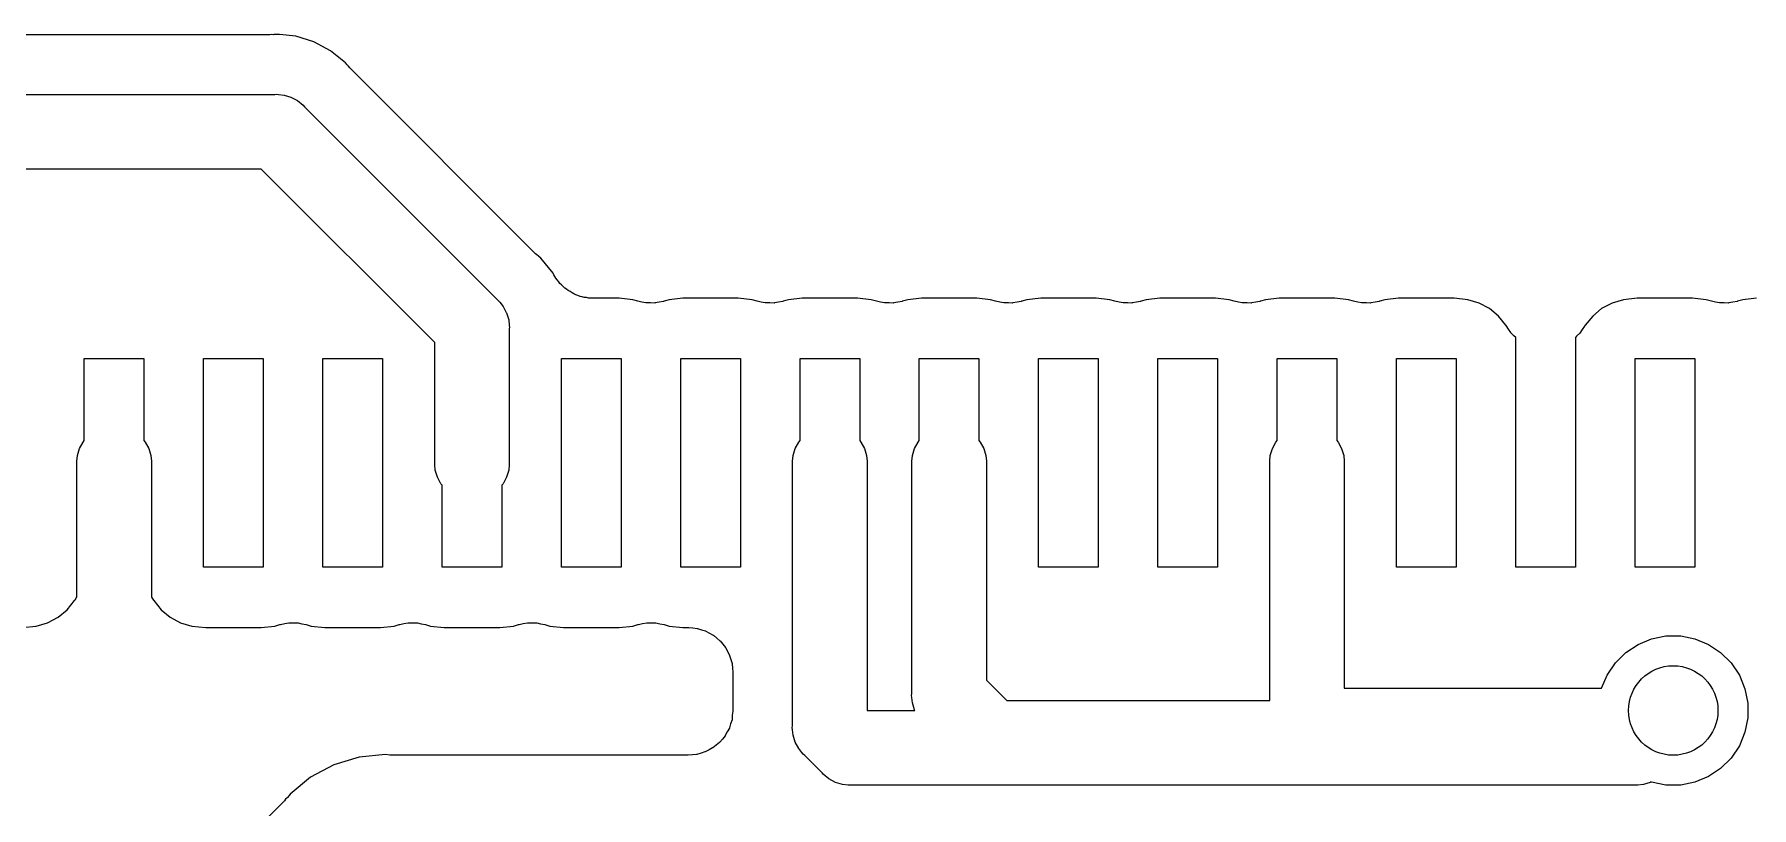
# Model space of a CAD drawing. Extents: x 86.1 to 155.4, y -71.6 to -29.3.
# Drawn here: x 102.96 to 108.72, y -36.3 to -33.71 of the extents above; entities that cross this region are included whole.
import ezdxf

# ---------------------------------------------------------------- set-up
doc = ezdxf.new("R2010")
doc.units = 0
doc.layers.add('BLACK', color=7, linetype='CONTINUOUS')

msp = doc.modelspace()

# ---------------------------------------------------------------- linework, layer by layer
at = {"layer": 'BLACK', "linetype": 'CONTINUOUS'}
for p, q in [((103.752, -33.711), (98.0673, -33.711)), ((103.758, -33.7104), (103.752, -33.711)), ((103.764, -33.7105), (103.758, -33.7104)), ((103.766, -33.7103), (103.764, -33.7105)), ((103.775, -33.7094), (103.766, -33.7103)), ((103.784, -33.7103), (103.775, -33.7094)), ((103.839, -33.7157), (103.784, -33.7103)), ((103.9, -33.7343), (103.839, -33.7157)), ((103.956, -33.7645), (103.9, -33.7343)), ((104.006, -33.8051), (103.956, -33.7645)), ((104.011, -33.8118), (104.006, -33.8051)), ((104.016, -33.8163), (104.011, -33.8118)), ((104.02, -33.8212), (104.016, -33.8163)), ((104.021, -33.8227), (104.02, -33.8212)), ((104.643, -34.4447), (104.021, -33.8227)), ((98.0501, -33.911), (103.769, -33.911)), ((103.769, -33.911), (103.775, -33.9104)), ((103.775, -33.9104), (103.781, -33.911)), ((103.781, -33.911), (103.781, -33.911)), ((103.781, -33.911), (103.8, -33.9128)), ((103.8, -33.9128), (103.823, -33.92)), ((103.823, -33.92), (103.845, -33.9316)), ((103.845, -33.9316), (103.864, -33.9472)), ((103.864, -33.9472), (103.868, -33.952)), ((103.868, -33.952), (104.514, -34.5983)), ((103.723, -34.161), (98.0958, -34.161)), ((104.305, -34.7428), (103.723, -34.161)), ((104.648, -34.4487), (104.643, -34.4447)), ((104.653, -34.4532), (104.648, -34.4487)), ((104.654, -34.4546), (104.653, -34.4532)), ((104.661, -34.4601), (104.654, -34.4546)), ((104.702, -34.5096), (104.661, -34.4601)), ((104.704, -34.515), (104.702, -34.5096)), ((104.708, -34.5206), (104.704, -34.515)), ((104.711, -34.5264), (104.708, -34.5206)), ((104.716, -34.5327), (104.711, -34.5264)), ((104.721, -34.5394), (104.716, -34.5327)), ((104.725, -34.5441), (104.721, -34.5394)), ((104.73, -34.5493), (104.725, -34.5441)), ((104.736, -34.5544), (104.73, -34.5493)), ((104.514, -34.5983), (104.519, -34.6022)), ((104.519, -34.6022), (104.523, -34.6069)), ((104.523, -34.6069), (104.534, -34.6212)), ((104.741, -34.5601), (104.736, -34.5544)), ((104.747, -34.5638), (104.741, -34.5601)), ((104.752, -34.5681), (104.747, -34.5638)), ((104.759, -34.5719), (104.752, -34.5681)), ((104.766, -34.5764), (104.759, -34.5719)), ((104.772, -34.579), (104.766, -34.5764)), ((104.778, -34.5822), (104.772, -34.579)), ((104.785, -34.5846), (104.778, -34.5822)), ((104.793, -34.5877), (104.785, -34.5846)), ((104.799, -34.589), (104.793, -34.5877)), ((104.806, -34.591), (104.799, -34.589)), ((104.814, -34.5919), (104.806, -34.591)), ((104.821, -34.5935), (104.814, -34.5919)), ((104.828, -34.5936), (104.821, -34.5935)), ((104.835, -34.5943), (104.828, -34.5936)), ((104.837, -34.5943), (104.835, -34.5943)), ((104.923, -34.5943), (104.837, -34.5943)), ((104.969, -34.5989), (104.923, -34.5943)), ((104.986, -34.6041), (104.969, -34.5989)), ((105, -34.6068), (104.986, -34.6041)), ((105.013, -34.6097), (105, -34.6068)), ((105.058, -34.6072), (105.044, -34.6099)), ((105.072, -34.6047), (105.058, -34.6072)), ((105.073, -34.6042), (105.072, -34.6047)), ((105.074, -34.6041), (105.073, -34.6042)), ((105.073, -34.6042), (105.073, -34.6042)), ((105.073, -34.6042), (105.073, -34.6042)), ((105.091, -34.5989), (105.074, -34.6041)), ((105.137, -34.5943), (105.091, -34.5989)), ((105.323, -34.5943), (105.137, -34.5943)), ((105.369, -34.5989), (105.323, -34.5943)), ((105.386, -34.6041), (105.369, -34.5989)), ((105.4, -34.6068), (105.386, -34.6041)), ((105.413, -34.6097), (105.4, -34.6068)), ((105.458, -34.6072), (105.444, -34.6099)), ((105.472, -34.6047), (105.458, -34.6072)), ((105.473, -34.6042), (105.472, -34.6047)), ((105.474, -34.6041), (105.473, -34.6042)), ((105.473, -34.6042), (105.473, -34.6042)), ((105.473, -34.6042), (105.473, -34.6042)), ((105.491, -34.5989), (105.474, -34.6041)), ((105.537, -34.5943), (105.491, -34.5989)), ((105.723, -34.5943), (105.537, -34.5943)), ((105.769, -34.5989), (105.723, -34.5943)), ((105.786, -34.6041), (105.769, -34.5989)), ((105.8, -34.6068), (105.786, -34.6041)), ((105.813, -34.6097), (105.8, -34.6068)), ((105.858, -34.6072), (105.844, -34.6099)), ((105.872, -34.6047), (105.858, -34.6072)), ((105.873, -34.6042), (105.872, -34.6047)), ((105.874, -34.6041), (105.873, -34.6042)), ((105.873, -34.6042), (105.873, -34.6042)), ((105.873, -34.6042), (105.873, -34.6042)), ((105.891, -34.5989), (105.874, -34.6041)), ((105.937, -34.5943), (105.891, -34.5989)), ((106.123, -34.5943), (105.937, -34.5943)), ((106.169, -34.5989), (106.123, -34.5943)), ((106.186, -34.6041), (106.169, -34.5989)), ((106.2, -34.6068), (106.186, -34.6041)), ((106.213, -34.6097), (106.2, -34.6068)), ((106.258, -34.6072), (106.244, -34.6099)), ((106.272, -34.6047), (106.258, -34.6072)), ((106.273, -34.6042), (106.272, -34.6047)), ((106.274, -34.6041), (106.273, -34.6042)), ((106.273, -34.6042), (106.273, -34.6042)), ((106.273, -34.6042), (106.273, -34.6042)), ((106.291, -34.5989), (106.274, -34.6041)), ((106.337, -34.5943), (106.291, -34.5989)), ((106.523, -34.5943), (106.337, -34.5943)), ((106.569, -34.5989), (106.523, -34.5943)), ((106.586, -34.6041), (106.569, -34.5989)), ((106.6, -34.6068), (106.586, -34.6041)), ((106.613, -34.6097), (106.6, -34.6068)), ((106.658, -34.6072), (106.644, -34.6099)), ((106.672, -34.6047), (106.658, -34.6072)), ((106.673, -34.6042), (106.672, -34.6047)), ((106.674, -34.6041), (106.673, -34.6042)), ((106.673, -34.6042), (106.673, -34.6042)), ((106.673, -34.6042), (106.673, -34.6042)), ((106.691, -34.5989), (106.674, -34.6041)), ((106.737, -34.5943), (106.691, -34.5989)), ((106.923, -34.5943), (106.737, -34.5943)), ((106.969, -34.5989), (106.923, -34.5943)), ((106.986, -34.6041), (106.969, -34.5989)), ((107, -34.6068), (106.986, -34.6041)), ((107.013, -34.6097), (107, -34.6068)), ((107.058, -34.6072), (107.044, -34.6099)), ((107.072, -34.6047), (107.058, -34.6072)), ((107.073, -34.6042), (107.072, -34.6047)), ((107.074, -34.6041), (107.073, -34.6042)), ((107.073, -34.6042), (107.073, -34.6042)), ((107.073, -34.6042), (107.073, -34.6042)), ((107.091, -34.5989), (107.074, -34.6041)), ((107.137, -34.5943), (107.091, -34.5989)), ((107.323, -34.5943), (107.137, -34.5943)), ((107.369, -34.5989), (107.323, -34.5943)), ((107.386, -34.6041), (107.369, -34.5989)), ((107.4, -34.6068), (107.386, -34.6041)), ((107.413, -34.6097), (107.4, -34.6068)), ((107.458, -34.6072), (107.444, -34.6099)), ((107.472, -34.6047), (107.458, -34.6072)), ((107.473, -34.6042), (107.472, -34.6047)), ((107.474, -34.6041), (107.473, -34.6042)), ((107.473, -34.6042), (107.473, -34.6042)), ((107.473, -34.6042), (107.473, -34.6042)), ((107.491, -34.5989), (107.474, -34.6041)), ((107.537, -34.5943), (107.491, -34.5989)), ((107.723, -34.5943), (107.537, -34.5943)), ((107.769, -34.5989), (107.723, -34.5943)), ((107.807, -34.6103), (107.769, -34.5989)), ((108.291, -34.5989), (108.253, -34.6103)), ((108.337, -34.5943), (108.291, -34.5989)), ((108.523, -34.5943), (108.337, -34.5943)), ((108.569, -34.5989), (108.523, -34.5943)), ((108.586, -34.6041), (108.569, -34.5989)), ((108.6, -34.6068), (108.586, -34.6041)), ((108.613, -34.6097), (108.6, -34.6068)), ((108.658, -34.6072), (108.644, -34.6099)), ((108.672, -34.6047), (108.658, -34.6072)), ((108.673, -34.6042), (108.672, -34.6047)), ((108.674, -34.6041), (108.673, -34.6042)), ((108.673, -34.6042), (108.673, -34.6042)), ((108.673, -34.6042), (108.673, -34.6042)), ((108.691, -34.5989), (108.674, -34.6041)), ((108.737, -34.5943), (108.691, -34.5989)), ((104.534, -34.6212), (104.545, -34.6417)), ((104.545, -34.6417), (104.546, -34.6429)), ((104.546, -34.6429), (104.553, -34.6665)), ((105.014, -34.6097), (105.013, -34.6097)), ((105.015, -34.6099), (105.014, -34.6097)), ((105.029, -34.6099), (105.015, -34.6099)), ((105.043, -34.61), (105.029, -34.6099)), ((105.044, -34.6099), (105.043, -34.61)), ((105.044, -34.6099), (105.044, -34.6099)), ((105.414, -34.6097), (105.413, -34.6097)), ((105.415, -34.6099), (105.414, -34.6097)), ((105.429, -34.6099), (105.415, -34.6099)), ((105.443, -34.61), (105.429, -34.6099)), ((105.444, -34.6099), (105.443, -34.61)), ((105.444, -34.6099), (105.444, -34.6099)), ((105.814, -34.6097), (105.813, -34.6097)), ((105.815, -34.6099), (105.814, -34.6097)), ((105.829, -34.6099), (105.815, -34.6099)), ((105.843, -34.61), (105.829, -34.6099)), ((105.844, -34.6099), (105.843, -34.61)), ((105.844, -34.6099), (105.844, -34.6099)), ((106.214, -34.6097), (106.213, -34.6097)), ((106.215, -34.6099), (106.214, -34.6097)), ((106.229, -34.6099), (106.215, -34.6099)), ((106.243, -34.61), (106.229, -34.6099)), ((106.244, -34.6099), (106.243, -34.61)), ((106.244, -34.6099), (106.244, -34.6099)), ((106.614, -34.6097), (106.613, -34.6097)), ((106.615, -34.6099), (106.614, -34.6097)), ((106.629, -34.6099), (106.615, -34.6099)), ((106.643, -34.61), (106.629, -34.6099)), ((106.644, -34.6099), (106.643, -34.61)), ((106.644, -34.6099), (106.644, -34.6099)), ((107.014, -34.6097), (107.013, -34.6097)), ((107.015, -34.6099), (107.014, -34.6097)), ((107.029, -34.6099), (107.015, -34.6099)), ((107.043, -34.61), (107.029, -34.6099)), ((107.044, -34.6099), (107.043, -34.61)), ((107.044, -34.6099), (107.044, -34.6099)), ((107.414, -34.6097), (107.413, -34.6097)), ((107.415, -34.6099), (107.414, -34.6097)), ((107.429, -34.6099), (107.415, -34.6099)), ((107.443, -34.61), (107.429, -34.6099)), ((107.444, -34.6099), (107.443, -34.61)), ((107.444, -34.6099), (107.444, -34.6099)), ((107.842, -34.6289), (107.807, -34.6103)), ((107.872, -34.6539), (107.842, -34.6289)), ((107.897, -34.6844), (107.872, -34.6539)), ((108.188, -34.6539), (108.163, -34.6844)), ((108.218, -34.6289), (108.188, -34.6539)), ((108.253, -34.6103), (108.218, -34.6289)), ((108.614, -34.6097), (108.613, -34.6097)), ((108.615, -34.6099), (108.614, -34.6097)), ((108.629, -34.6099), (108.615, -34.6099)), ((108.643, -34.61), (108.629, -34.6099)), ((108.644, -34.6099), (108.643, -34.61)), ((108.644, -34.6099), (108.644, -34.6099)), ((104.553, -34.6665), (104.555, -34.6849)), ((104.555, -34.6849), (104.555, -34.6849)), ((104.555, -34.6849), (104.556, -34.691)), ((104.556, -34.691), (104.555, -34.6971)), ((104.555, -34.6971), (104.555, -35.1521)), ((107.898, -34.6855), (107.897, -34.6844)), ((107.906, -34.6973), (107.898, -34.6855)), ((107.914, -34.7093), (107.906, -34.6973)), ((107.914, -34.7096), (107.914, -34.7093)), ((107.914, -34.7098), (107.914, -34.7096)), ((107.924, -34.7201), (107.914, -34.7098)), ((107.93, -34.726), (107.924, -34.7201)), ((108.134, -34.7214), (108.13, -34.7258)), ((108.145, -34.7115), (108.134, -34.7214)), ((108.153, -34.699), (108.145, -34.711)), ((108.145, -34.711), (108.145, -34.7112)), ((108.145, -34.7112), (108.145, -34.7115)), ((108.161, -34.6873), (108.153, -34.699)), ((108.162, -34.6868), (108.161, -34.6873)), ((108.163, -34.6844), (108.162, -34.6855)), ((108.162, -34.6855), (108.162, -34.6867)), ((108.162, -34.6867), (108.162, -34.6868)), ((108.162, -34.6868), (108.162, -34.6868)), ((104.305, -35.1521), (104.305, -34.7428)), ((107.93, -34.796), (107.93, -34.726)), ((108.13, -34.7258), (108.13, -35.496)), ((103.13, -35.0708), (103.13, -34.796)), ((103.13, -34.796), (103.33, -34.796)), ((103.33, -34.796), (103.33, -35.0708)), ((103.53, -35.496), (103.53, -34.796)), ((103.53, -34.796), (103.73, -34.796)), ((103.73, -34.796), (103.73, -35.496)), ((103.93, -35.496), (103.93, -34.796)), ((103.93, -34.796), (104.13, -34.796)), ((104.13, -34.796), (104.13, -35.496)), ((104.73, -35.496), (104.73, -34.796)), ((104.73, -34.796), (104.93, -34.796)), ((104.93, -34.796), (104.93, -35.496)), ((105.13, -35.496), (105.13, -34.796)), ((105.13, -34.796), (105.33, -34.796)), ((105.33, -34.796), (105.33, -35.496)), ((105.53, -35.0708), (105.53, -34.796)), ((105.53, -34.796), (105.73, -34.796)), ((105.73, -34.796), (105.73, -35.0708)), ((105.93, -35.0708), (105.93, -34.796)), ((105.93, -34.796), (106.13, -34.796)), ((106.13, -34.796), (106.13, -35.0708)), ((106.33, -35.496), (106.33, -34.796)), ((106.33, -34.796), (106.53, -34.796)), ((106.53, -34.796), (106.53, -35.496)), ((106.73, -35.496), (106.73, -34.796)), ((106.73, -34.796), (106.93, -34.796)), ((106.93, -34.796), (106.93, -35.496)), ((107.13, -35.0708), (107.13, -34.796)), ((107.13, -34.796), (107.33, -34.796)), ((107.33, -34.796), (107.33, -35.0708)), ((107.53, -35.496), (107.53, -34.796)), ((107.53, -34.796), (107.73, -34.796)), ((107.73, -34.796), (107.73, -35.496)), ((107.93, -35.496), (107.93, -34.796)), ((107.93, -34.796), (107.93, -34.796)), ((108.33, -35.496), (108.33, -34.796)), ((108.33, -34.796), (108.53, -34.796)), ((108.53, -34.796), (108.53, -35.496)), ((103.105, -35.1399), (103.107, -35.1215)), ((103.107, -35.1215), (103.114, -35.0979)), ((103.114, -35.0979), (103.126, -35.0762)), ((103.126, -35.0762), (103.13, -35.0708)), ((103.33, -35.0708), (103.334, -35.0762)), ((103.334, -35.0762), (103.346, -35.0979)), ((103.346, -35.0979), (103.353, -35.1215)), ((103.353, -35.1215), (103.355, -35.1399)), ((105.505, -35.1399), (105.507, -35.1215)), ((105.507, -35.1215), (105.514, -35.0979)), ((105.514, -35.0979), (105.526, -35.0762)), ((105.526, -35.0762), (105.53, -35.0708)), ((105.73, -35.0708), (105.734, -35.0762)), ((105.734, -35.0762), (105.746, -35.0979)), ((105.746, -35.0979), (105.753, -35.1215)), ((105.753, -35.1215), (105.755, -35.1399)), ((105.905, -35.1399), (105.907, -35.1215)), ((105.907, -35.1215), (105.914, -35.0979)), ((105.914, -35.0979), (105.926, -35.0762)), ((105.926, -35.0762), (105.93, -35.0708)), ((106.13, -35.0708), (106.134, -35.0762)), ((106.134, -35.0762), (106.146, -35.0979)), ((106.146, -35.0979), (106.153, -35.1215)), ((106.153, -35.1215), (106.155, -35.1399)), ((107.105, -35.1399), (107.107, -35.1215)), ((107.107, -35.1215), (107.114, -35.0979)), ((107.114, -35.0979), (107.126, -35.0762)), ((107.126, -35.0762), (107.13, -35.0708)), ((107.33, -35.0708), (107.334, -35.0762)), ((107.334, -35.0762), (107.346, -35.0979)), ((107.346, -35.0979), (107.353, -35.1215)), ((107.353, -35.1215), (107.355, -35.1399)), ((103.105, -35.5955), (103.105, -35.1399)), ((103.355, -35.1399), (103.355, -35.5956)), ((104.307, -35.1705), (104.305, -35.1521)), ((104.314, -35.1941), (104.307, -35.1705)), ((104.553, -35.1705), (104.546, -35.1941)), ((104.555, -35.1521), (104.553, -35.1705)), ((105.505, -36.0279), (105.505, -35.1399)), ((105.755, -35.1399), (105.755, -35.976)), ((105.905, -35.9199), (105.905, -35.1399)), ((106.155, -35.1399), (106.155, -35.8742)), ((107.105, -35.943), (107.105, -35.1399)), ((107.355, -35.1399), (107.355, -35.901)), ((104.326, -35.2158), (104.314, -35.1941)), ((104.33, -35.2212), (104.326, -35.2158)), ((104.33, -35.496), (104.33, -35.2212)), ((104.534, -35.2158), (104.53, -35.2212)), ((104.53, -35.2212), (104.53, -35.496)), ((104.546, -35.1941), (104.534, -35.2158)), ((103.73, -35.496), (103.53, -35.496)), ((104.13, -35.496), (103.93, -35.496)), ((104.53, -35.496), (104.33, -35.496)), ((104.93, -35.496), (104.73, -35.496)), ((105.33, -35.496), (105.13, -35.496)), ((106.53, -35.496), (106.33, -35.496)), ((106.93, -35.496), (106.73, -35.496)), ((107.73, -35.496), (107.53, -35.496)), ((108.13, -35.496), (107.93, -35.496)), ((108.53, -35.496), (108.33, -35.496)), ((103.042, -35.6631), (103.072, -35.6381)), ((103.072, -35.6381), (103.097, -35.6076)), ((103.097, -35.6076), (103.098, -35.6065)), ((103.098, -35.6052), (103.099, -35.6047)), ((103.098, -35.6053), (103.098, -35.6052)), ((103.098, -35.6052), (103.098, -35.6052)), ((103.098, -35.6065), (103.098, -35.6053)), ((103.099, -35.6047), (103.105, -35.5955)), ((103.355, -35.5956), (103.362, -35.6065)), ((103.362, -35.6065), (103.363, -35.6076)), ((103.363, -35.6076), (103.388, -35.6381)), ((103.388, -35.6381), (103.418, -35.6631)), ((102.923, -35.6977), (102.969, -35.6931)), ((102.969, -35.6931), (103.007, -35.6817)), ((103.007, -35.6817), (103.042, -35.6631)), ((103.418, -35.6631), (103.453, -35.6817)), ((103.453, -35.6817), (103.491, -35.6931)), ((103.491, -35.6931), (103.537, -35.6977)), ((103.537, -35.6977), (103.723, -35.6977)), ((103.723, -35.6977), (103.769, -35.6931)), ((103.769, -35.6931), (103.786, -35.6879)), ((103.786, -35.6879), (103.787, -35.6878)), ((103.787, -35.6878), (103.788, -35.6873)), ((103.787, -35.6878), (103.787, -35.6878)), ((103.787, -35.6878), (103.787, -35.6878)), ((103.788, -35.6873), (103.802, -35.6848)), ((103.802, -35.6848), (103.816, -35.6821)), ((103.816, -35.6821), (103.817, -35.682)), ((103.816, -35.6821), (103.816, -35.6821)), ((103.817, -35.682), (103.831, -35.6821)), ((103.831, -35.6821), (103.845, -35.6821)), ((103.845, -35.6821), (103.846, -35.6823)), ((103.846, -35.6823), (103.847, -35.6823)), ((103.847, -35.6823), (103.86, -35.6852)), ((103.86, -35.6852), (103.874, -35.6879)), ((103.874, -35.6879), (103.891, -35.6931)), ((103.891, -35.6931), (103.937, -35.6977)), ((103.937, -35.6977), (104.123, -35.6977)), ((104.123, -35.6977), (104.169, -35.6931)), ((104.169, -35.6931), (104.186, -35.6879)), ((104.186, -35.6879), (104.187, -35.6878)), ((104.187, -35.6878), (104.188, -35.6873)), ((104.187, -35.6878), (104.187, -35.6878)), ((104.187, -35.6878), (104.187, -35.6878)), ((104.188, -35.6873), (104.202, -35.6848)), ((104.202, -35.6848), (104.216, -35.6821)), ((104.216, -35.6821), (104.217, -35.682)), ((104.216, -35.6821), (104.216, -35.6821)), ((104.217, -35.682), (104.231, -35.6821)), ((104.231, -35.6821), (104.245, -35.6821)), ((104.245, -35.6821), (104.246, -35.6823)), ((104.246, -35.6823), (104.247, -35.6823)), ((104.247, -35.6823), (104.26, -35.6852)), ((104.26, -35.6852), (104.274, -35.6879)), ((104.274, -35.6879), (104.291, -35.6931)), ((104.291, -35.6931), (104.337, -35.6977)), ((104.337, -35.6977), (104.523, -35.6977)), ((104.523, -35.6977), (104.569, -35.6931)), ((104.569, -35.6931), (104.586, -35.6879)), ((104.586, -35.6879), (104.587, -35.6878)), ((104.587, -35.6878), (104.588, -35.6873)), ((104.587, -35.6878), (104.587, -35.6878)), ((104.587, -35.6878), (104.587, -35.6878)), ((104.588, -35.6873), (104.602, -35.6848)), ((104.602, -35.6848), (104.616, -35.6821)), ((104.616, -35.6821), (104.617, -35.682)), ((104.616, -35.6821), (104.616, -35.6821)), ((104.617, -35.682), (104.631, -35.6821)), ((104.631, -35.6821), (104.645, -35.6821)), ((104.645, -35.6821), (104.646, -35.6823)), ((104.646, -35.6823), (104.647, -35.6823)), ((104.647, -35.6823), (104.66, -35.6852)), ((104.66, -35.6852), (104.674, -35.6879)), ((104.674, -35.6879), (104.691, -35.6931)), ((104.691, -35.6931), (104.737, -35.6977)), ((104.737, -35.6977), (104.923, -35.6977)), ((104.923, -35.6977), (104.969, -35.6931)), ((104.969, -35.6931), (104.986, -35.6879)), ((104.986, -35.6879), (104.987, -35.6878)), ((104.987, -35.6878), (104.988, -35.6873)), ((104.987, -35.6878), (104.987, -35.6878)), ((104.987, -35.6878), (104.987, -35.6878)), ((104.988, -35.6873), (105.002, -35.6848)), ((105.002, -35.6848), (105.016, -35.6821)), ((105.016, -35.6821), (105.017, -35.682)), ((105.016, -35.6821), (105.016, -35.6821)), ((105.017, -35.682), (105.031, -35.6821)), ((105.031, -35.6821), (105.045, -35.6821)), ((105.045, -35.6821), (105.046, -35.6823)), ((105.046, -35.6823), (105.047, -35.6823)), ((105.047, -35.6823), (105.06, -35.6852)), ((105.06, -35.6852), (105.074, -35.6879)), ((105.074, -35.6879), (105.091, -35.6931)), ((105.091, -35.6931), (105.137, -35.6977)), ((105.137, -35.6977), (105.155, -35.6977)), ((105.155, -35.6977), (105.156, -35.6977)), ((105.156, -35.6977), (105.156, -35.6977)), ((105.156, -35.6977), (105.156, -35.6977)), ((105.156, -35.6977), (105.157, -35.6977)), ((105.157, -35.6977), (105.171, -35.6993)), ((105.171, -35.6993), (105.185, -35.7008)), ((105.185, -35.7008), (105.186, -35.7009)), ((105.186, -35.7009), (105.186, -35.701)), ((105.186, -35.701), (105.2, -35.7052)), ((105.2, -35.7052), (105.213, -35.7094)), ((105.213, -35.7094), (105.214, -35.7097)), ((105.214, -35.7097), (105.214, -35.7098)), ((105.214, -35.7098), (105.226, -35.7166)), ((105.226, -35.7166), (105.239, -35.7233)), ((105.239, -35.7233), (105.239, -35.7237)), ((105.239, -35.7237), (105.24, -35.7239)), ((105.24, -35.7239), (105.251, -35.733)), ((105.251, -35.733), (105.261, -35.742)), ((105.261, -35.742), (105.262, -35.7424)), ((105.262, -35.7424), (105.262, -35.7427)), ((105.262, -35.7427), (105.271, -35.7538)), ((105.271, -35.7538), (105.28, -35.7647)), ((108.299, -35.7818), (108.34, -35.7545)), ((108.34, -35.7545), (108.385, -35.7356)), ((108.385, -35.7356), (108.433, -35.726)), ((108.433, -35.726), (108.483, -35.726)), ((108.483, -35.726), (108.531, -35.7356)), ((108.531, -35.7356), (108.576, -35.7545)), ((108.576, -35.7545), (108.617, -35.7818)), ((105.28, -35.7647), (105.28, -35.7651)), ((105.28, -35.7651), (105.281, -35.7656)), ((105.281, -35.7656), (105.287, -35.7781)), ((105.287, -35.7781), (105.294, -35.7905)), ((105.294, -35.7905), (105.294, -35.791)), ((105.294, -35.791), (105.294, -35.7915)), ((105.294, -35.7915), (105.298, -35.8051)), ((105.298, -35.8051), (105.302, -35.8186)), ((108.236, -35.8576), (108.264, -35.8166)), ((108.264, -35.8166), (108.299, -35.7818)), ((108.617, -35.7818), (108.652, -35.8166)), ((108.652, -35.8166), (108.68, -35.8576)), ((105.302, -35.8186), (105.302, -35.8191)), ((105.302, -35.8191), (105.302, -35.8196)), ((105.302, -35.8196), (105.304, -35.8336)), ((105.304, -35.8336), (105.305, -35.8477)), ((105.305, -35.8477), (105.305, -35.976)), ((106.155, -35.8742), (106.224, -35.943)), ((108.218, -35.901), (108.236, -35.8576)), ((108.68, -35.8576), (108.698, -35.9031)), ((105.904, -35.926), (105.905, -35.9199)), ((105.905, -35.9321), (105.904, -35.926)), ((105.907, -35.9505), (105.905, -35.9321)), ((105.905, -35.9321), (105.905, -35.9321)), ((107.355, -35.901), (108.218, -35.901)), ((108.698, -35.9031), (108.708, -35.9514)), ((105.305, -35.9781), (105.303, -35.9921)), ((105.305, -35.976), (105.305, -35.977)), ((105.305, -35.977), (105.305, -35.977)), ((105.305, -35.977), (105.305, -35.9771)), ((105.305, -35.9771), (105.305, -35.9781)), ((105.755, -35.976), (105.915, -35.976)), ((105.914, -35.9741), (105.907, -35.9505)), ((105.915, -35.976), (105.914, -35.9741)), ((106.224, -35.943), (107.105, -35.943)), ((108.708, -35.9514), (108.708, -36.0006)), ((105.286, -36.0474), (105.279, -36.0599)), ((105.293, -36.0351), (105.286, -36.0474)), ((105.297, -36.0207), (105.293, -36.0341)), ((105.293, -36.0341), (105.293, -36.0346)), ((105.293, -36.0346), (105.293, -36.0351)), ((105.302, -36.0072), (105.297, -36.0207)), ((105.303, -35.9921), (105.302, -36.0062)), ((105.302, -36.0062), (105.302, -36.0067)), ((105.302, -36.0067), (105.302, -36.0072)), ((105.504, -36.034), (105.505, -36.0279)), ((105.505, -36.0401), (105.504, -36.034)), ((105.505, -36.0414), (105.505, -36.0401)), ((105.507, -36.0585), (105.505, -36.0414)), ((108.708, -36.0006), (108.698, -36.0489)), ((105.237, -36.1015), (105.225, -36.1081)), ((105.238, -36.1012), (105.237, -36.1015)), ((105.249, -36.092), (105.238, -36.1009)), ((105.238, -36.1009), (105.238, -36.1012)), ((105.26, -36.0832), (105.249, -36.092)), ((105.261, -36.0824), (105.26, -36.0828)), ((105.26, -36.0828), (105.26, -36.0832)), ((105.27, -36.0716), (105.261, -36.0824)), ((105.279, -36.0607), (105.27, -36.0716)), ((105.279, -36.0599), (105.279, -36.0603)), ((105.279, -36.0603), (105.279, -36.0607)), ((105.514, -36.0821), (105.507, -36.0585)), ((105.526, -36.1038), (105.514, -36.0821)), ((105.536, -36.1171), (105.526, -36.1038)), ((108.68, -36.0944), (108.652, -36.1354)), ((108.698, -36.0489), (108.68, -36.0944)), ((103.967, -36.1582), (103.889, -36.2)), ((104.052, -36.1325), (103.967, -36.1582)), ((104.14, -36.1238), (104.052, -36.1325)), ((104.155, -36.1253), (104.14, -36.1238)), ((104.161, -36.1253), (104.155, -36.1253)), ((104.167, -36.126), (104.161, -36.1253)), ((104.169, -36.126), (104.167, -36.126)), ((105.155, -36.126), (104.169, -36.126)), ((105.169, -36.1246), (105.155, -36.126)), ((105.183, -36.1233), (105.169, -36.1246)), ((105.184, -36.1232), (105.183, -36.1233)), ((105.198, -36.1191), (105.184, -36.1231)), ((105.184, -36.1231), (105.184, -36.1232)), ((105.211, -36.1151), (105.198, -36.1191)), ((105.212, -36.1148), (105.211, -36.1151)), ((105.225, -36.1081), (105.212, -36.1147)), ((105.212, -36.1147), (105.212, -36.1148)), ((105.541, -36.1228), (105.536, -36.1171)), ((105.546, -36.1267), (105.541, -36.1228)), ((105.604, -36.185), (105.546, -36.1267)), ((108.652, -36.1354), (108.617, -36.1702)), ((103.889, -36.2), (103.82, -36.2563)), ((105.608, -36.1898), (105.604, -36.185)), ((105.627, -36.2054), (105.608, -36.1898)), ((105.649, -36.217), (105.627, -36.2054)), ((105.672, -36.2242), (105.649, -36.217)), ((108.381, -36.217), (108.358, -36.2242)), ((108.383, -36.2157), (108.381, -36.217)), ((108.385, -36.2164), (108.383, -36.2157)), ((108.433, -36.226), (108.385, -36.2164)), ((108.531, -36.2164), (108.483, -36.226)), ((108.576, -36.1975), (108.531, -36.2164)), ((108.617, -36.1702), (108.576, -36.1975)), ((103.805, -36.2738), (103.801, -36.2786)), ((103.81, -36.2693), (103.805, -36.2738)), ((103.811, -36.2677), (103.81, -36.2693)), ((103.82, -36.2563), (103.811, -36.2677)), ((105.691, -36.226), (105.672, -36.2242)), ((105.697, -36.2266), (105.691, -36.226)), ((105.691, -36.226), (105.691, -36.226)), ((105.703, -36.226), (105.697, -36.2266)), ((108.327, -36.226), (105.703, -36.226)), ((108.333, -36.2266), (108.327, -36.226)), ((108.339, -36.226), (108.333, -36.2266)), ((108.358, -36.2242), (108.339, -36.226)), ((108.339, -36.226), (108.339, -36.226)), ((108.483, -36.226), (108.433, -36.226)), ((103.801, -36.2786), (98.6635, -41.4161))]:
    msp.add_line(p, q, dxfattribs=at)
at = {"layer": 'BLACK'}
msp.add_circle((108.458, -35.976), 0.15, dxfattribs=at)

doc.saveas('drawing.dxf')
